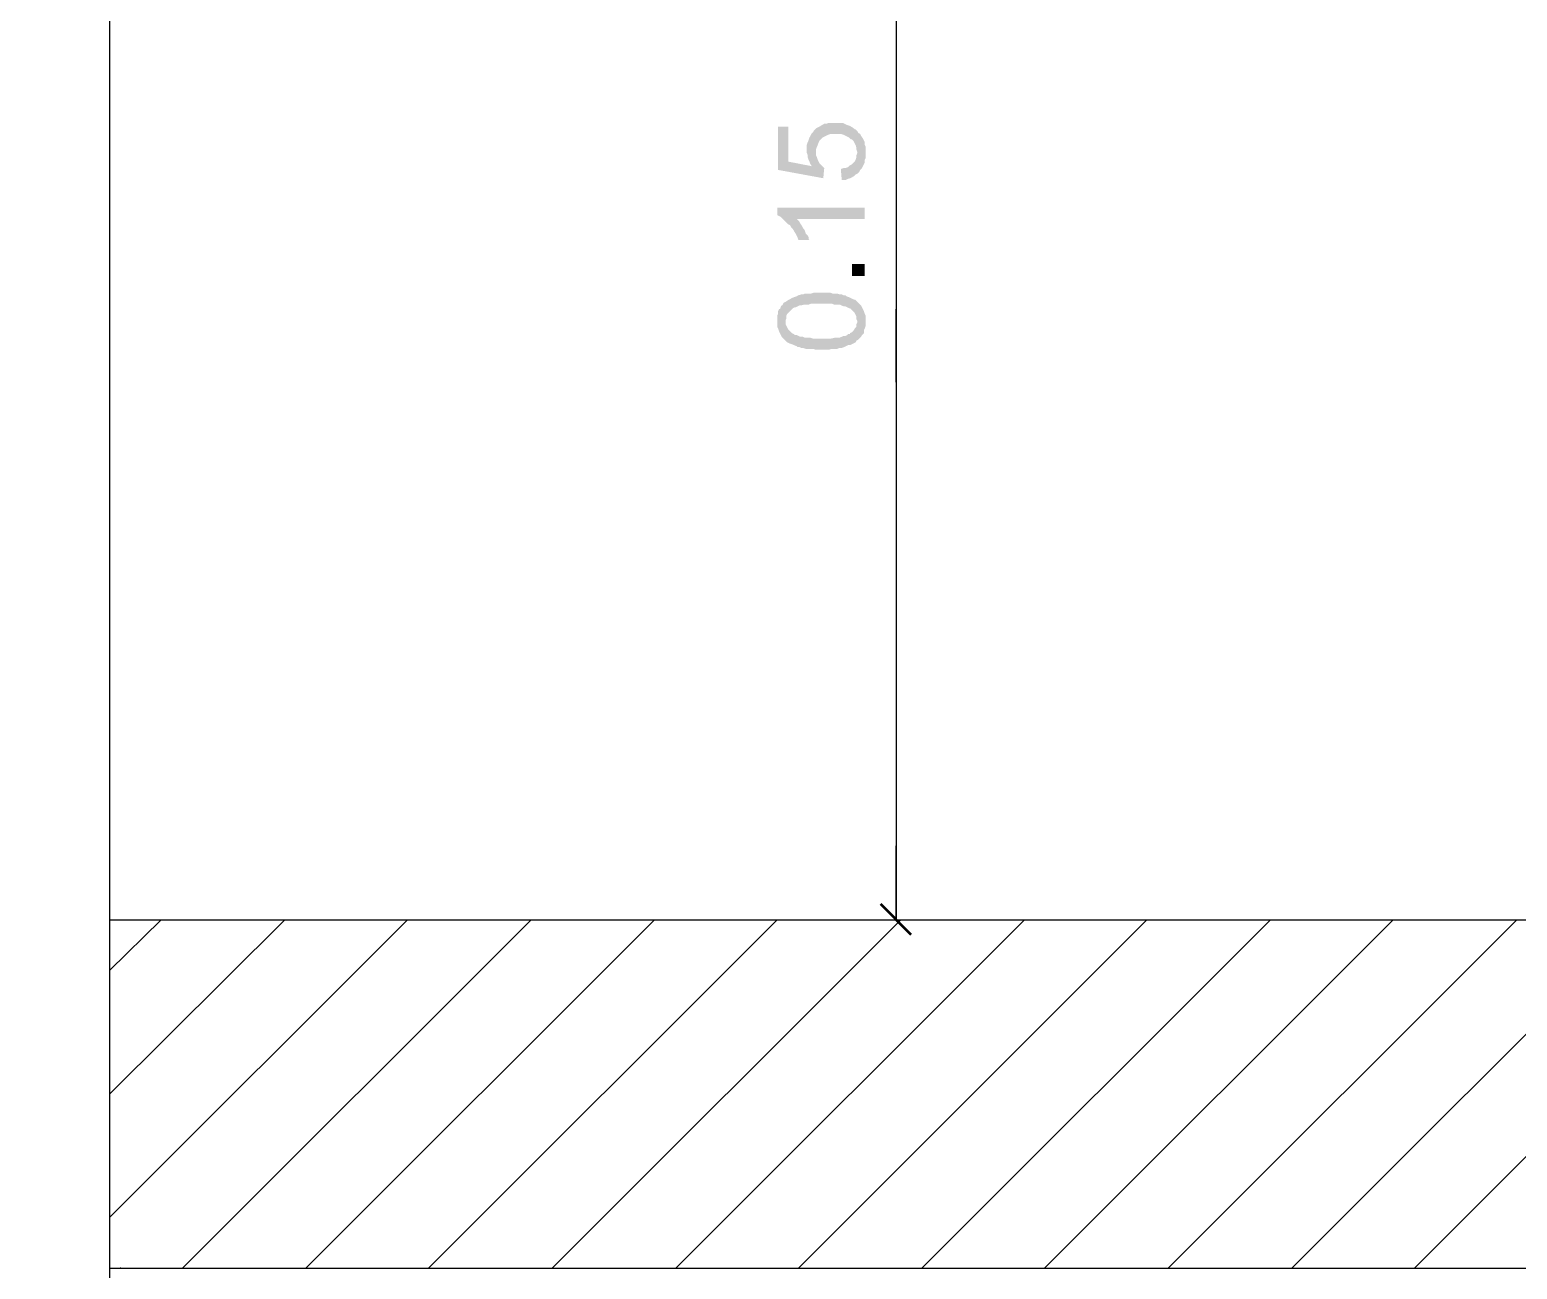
# Model space of a CAD drawing. Header units: millimetres. Extents: x 0.3 to 47.5, y 0.1 to 28.
# Drawn here: x 16.096 to 17.44, y 3.379 to 4.499 of the extents above; entities that cross this region are included whole.
import ezdxf

# ---------------------------------------------------------------- set-up
doc = ezdxf.new("R2010")
doc.units = ezdxf.units.MM
doc.layers.add('PDF _Geometria', color=7, linetype='Continuous')
doc.layers.add('PDF _Riempimenti solidi', color=7, linetype='Continuous')

msp = doc.modelspace()

# ---------------------------------------------------------------- hatches: boundary and pattern name
at = {"layer": 'PDF _Riempimenti solidi', "transparency": 33554559}
for points in [[(16.7725, 4.4116), (16.7725, 4.3724), (16.8133, 4.3649), (16.8142, 4.3741), (16.8117, 4.3766), (16.81, 4.3782), (16.8083, 4.3816), (16.8075, 4.3841), (16.8067, 4.3857), (16.8067, 4.3882), (16.805, 4.4082), (16.8042, 4.4066), (16.8033, 4.3757), (16.7817, 4.3799), (16.7817, 4.4116)], [(16.805, 4.4082), (16.8067, 4.3882), (16.8067, 4.3907), (16.8075, 4.3932), (16.8083, 4.3949), (16.8092, 4.3974), (16.81, 4.3991), (16.8117, 4.4007), (16.8125, 4.4016), (16.8175, 4.4041), (16.82, 4.4049), (16.8292, 4.4049), (16.8317, 4.4041), (16.8367, 4.4016), (16.8383, 4.3999), (16.8392, 4.3999), (16.8408, 4.3982), (16.8425, 4.3949), (16.8433, 4.3924), (16.8433, 4.3907), (16.8442, 4.3882), (16.8442, 4.4074), (16.8425, 4.4091), (16.8417, 4.4091), (16.84, 4.4107), (16.8383, 4.4116), (16.8367, 4.4124), (16.8342, 4.4132), (16.8325, 4.4141), (16.8308, 4.4149), (16.8183, 4.4149), (16.8158, 4.4141), (16.8142, 4.4141), (16.8125, 4.4132), (16.81, 4.4116), (16.8067, 4.4099)], [(16.7983, 4.3907), (16.7983, 4.3882), (16.7992, 4.3857), (16.7992, 4.3841), (16.8, 4.3816), (16.8008, 4.3799), (16.8017, 4.3774), (16.8033, 4.3757), (16.8042, 4.4066), (16.8025, 4.4049), (16.8008, 4.4016), (16.8, 4.3991), (16.7992, 4.3974), (16.7983, 4.3949), (16.7983, 4.3932)], [(16.8292, 4.3732), (16.83, 4.3632), (16.8333, 4.3632), (16.835, 4.3641), (16.8375, 4.3649), (16.8392, 4.3657), (16.8408, 4.3666), (16.8425, 4.3682), (16.8442, 4.3691), (16.8458, 4.3707), (16.8467, 4.3724), (16.8483, 4.3741), (16.8508, 4.3791), (16.8508, 4.3816), (16.8517, 4.3832), (16.8517, 4.3932), (16.8508, 4.3949), (16.8508, 4.3974), (16.8492, 4.4007), (16.8475, 4.4032), (16.8467, 4.4049), (16.845, 4.4057), (16.8442, 4.4074), (16.8442, 4.3882), (16.8433, 4.3857), (16.8433, 4.3841), (16.8425, 4.3816), (16.8417, 4.3799), (16.8392, 4.3774), (16.8375, 4.3766), (16.8358, 4.3749), (16.8333, 4.3741), (16.8317, 4.3741)], [(16.7717, 4.3382), (16.7717, 4.3316), (16.7733, 4.3307), (16.775, 4.3299), (16.7767, 4.3282), (16.7817, 4.3232), (16.7833, 4.3224), (16.7842, 4.3207), (16.7858, 4.3191), (16.7867, 4.3174), (16.7883, 4.3149), (16.7892, 4.3282), (16.8508, 4.3282), (16.8508, 4.3382)], [(16.7883, 4.3149), (16.7892, 4.3132), (16.79, 4.3116), (16.7908, 4.3091), (16.8008, 4.3091), (16.8, 4.3099), (16.8, 4.3116), (16.7992, 4.3132), (16.7975, 4.3149), (16.7967, 4.3174), (16.7958, 4.3191), (16.795, 4.3199), (16.7942, 4.3216), (16.7925, 4.3241), (16.7917, 4.3257), (16.79, 4.3274), (16.7892, 4.3282)], [(16.7717, 4.2357), (16.7717, 4.2307), (16.7725, 4.2291), (16.7733, 4.2266), (16.7742, 4.2249), (16.7758, 4.2216), (16.7767, 4.2207), (16.7792, 4.2182), (16.7792, 4.2366), (16.78, 4.2382), (16.78, 4.2407), (16.7808, 4.2424), (16.7825, 4.2441), (16.7842, 4.2457), (16.7858, 4.2474), (16.7875, 4.2482), (16.7883, 4.2482), (16.79, 4.2491), (16.7917, 4.2499), (16.7933, 4.2499), (16.7958, 4.2507), (16.8, 4.2507), (16.8025, 4.2516), (16.8208, 4.2516), (16.8233, 4.2507), (16.8283, 4.2507), (16.83, 4.2499), (16.8317, 4.2491), (16.8333, 4.2491), (16.8367, 4.2474), (16.8375, 4.2474), (16.8383, 4.2466), (16.84, 4.2449), (16.8417, 4.2432), (16.8433, 4.2399), (16.8433, 4.2374), (16.8442, 4.2357), (16.845, 4.2191), (16.8458, 4.2199), (16.8475, 4.2216), (16.8483, 4.2232), (16.85, 4.2249), (16.85, 4.2274), (16.8508, 4.2291), (16.8517, 4.2316), (16.8517, 4.2407), (16.8508, 4.2424), (16.85, 4.2449), (16.8492, 4.2466), (16.8483, 4.2482), (16.8475, 4.2499), (16.845, 4.2524), (16.8442, 4.2532), (16.8425, 4.2549), (16.84, 4.2557), (16.8383, 4.2566), (16.8367, 4.2574), (16.8342, 4.2582), (16.8333, 4.2591), (16.8317, 4.2591), (16.83, 4.2599), (16.8283, 4.2599), (16.8258, 4.2607), (16.8217, 4.2607), (16.8192, 4.2616), (16.805, 4.2616), (16.8025, 4.2607), (16.7967, 4.2607), (16.795, 4.2599), (16.7933, 4.2599), (16.7908, 4.2591), (16.7892, 4.2582), (16.7867, 4.2574), (16.785, 4.2566), (16.7833, 4.2557), (16.7817, 4.2549), (16.7792, 4.2532), (16.7775, 4.2524), (16.7767, 4.2507), (16.775, 4.2491), (16.7742, 4.2466), (16.7733, 4.2466), (16.7725, 4.2449), (16.7725, 4.2424), (16.7717, 4.2407), (16.7717, 4.2382)], [(16.7792, 4.2182), (16.7808, 4.2166), (16.7825, 4.2157), (16.785, 4.2149), (16.7867, 4.2141), (16.7892, 4.2132), (16.79, 4.2124), (16.7917, 4.2124), (16.7933, 4.2116), (16.795, 4.2116), (16.7975, 4.2107), (16.8042, 4.2107), (16.8067, 4.2099), (16.8183, 4.2099), (16.8208, 4.2107), (16.8258, 4.2107), (16.8283, 4.2116), (16.83, 4.2116), (16.8325, 4.2124), (16.8358, 4.2141), (16.8375, 4.2141), (16.8392, 4.2149), (16.8425, 4.2166), (16.8433, 4.2182), (16.845, 4.2191), (16.8442, 4.2357), (16.8442, 4.2349), (16.8433, 4.2332), (16.8433, 4.2307), (16.8417, 4.2291), (16.8408, 4.2274), (16.8392, 4.2257), (16.8375, 4.2249), (16.8375, 4.2241), (16.8358, 4.2241), (16.835, 4.2232), (16.8333, 4.2224), (16.8317, 4.2224), (16.83, 4.2216), (16.8275, 4.2207), (16.8233, 4.2207), (16.82, 4.2199), (16.8042, 4.2199), (16.8017, 4.2207), (16.7967, 4.2207), (16.795, 4.2216), (16.7925, 4.2216), (16.7908, 4.2224), (16.7892, 4.2232), (16.7875, 4.2232), (16.7867, 4.2241), (16.785, 4.2249), (16.7833, 4.2266), (16.7817, 4.2282), (16.7792, 4.2332), (16.7792, 4.2357)]]:
    msp.add_hatch(color=256, dxfattribs=at).paths.add_polyline_path(points)

# ---------------------------------------------------------------- linework, layer by layer
at = {"layer": 'PDF _Geometria', "lineweight": 25}
for points in [[(14.7325, 4.8766), (15.9325, 4.8766), (16.1683, 4.7407), (16.1683, 2.8291), (19.4575, 2.8291)], [(16.8792, 4.8766), (16.8792, 3.6949), (16.8792, 3.7616)], [(16.1683, 3.6949), (19.4575, 3.6949), (20.2825, 4.4966), (21.8067, 4.4966)], [(16.8792, 4.1807), (16.8792, 4.2466)], [(16.8125, 3.6949), (16.945, 3.6949)], [(16.1683, 3.3799), (19.4575, 3.3799)]]:
    msp.add_lwpolyline(points, dxfattribs=at)
at = {"layer": 'PDF _Geometria', "lineweight": 50}
msp.add_lwpolyline([(16.865, 3.7091), (16.8925, 3.6816)], dxfattribs=at)
at = {"layer": 'PDF _Geometria', "lineweight": 9}
for points in [[(16.1683, 3.6491), (16.215, 3.6949)], [(16.1683, 3.5374), (16.3267, 3.6949)], [(16.1683, 3.4257), (16.4375, 3.6949)], [(16.2342, 3.3799), (16.5492, 3.6949)], [(16.3458, 3.3799), (16.6608, 3.6949)], [(16.4567, 3.3799), (16.7717, 3.6949)], [(16.5683, 3.3799), (16.8833, 3.6949)], [(16.68, 3.3799), (16.995, 3.6949)], [(16.7908, 3.3799), (17.1058, 3.6949)], [(16.9025, 3.3799), (17.2175, 3.6949)], [(17.0133, 3.3799), (17.3283, 3.6949)], [(17.125, 3.3799), (17.44, 3.6949)], [(17.2367, 3.3799), (17.5517, 3.6949)], [(17.3475, 3.3799), (17.6625, 3.6949)], [(16.1783, 3.3799), (16.1783, 3.3807)]]:
    msp.add_lwpolyline(points, dxfattribs=at)
at = {"layer": 'PDF _Riempimenti solidi', "lineweight": 25, "transparency": 33554559}
msp.add_solid([(16.8508, 4.2766), (16.8508, 4.2874), (16.8392, 4.2766), (16.8392, 4.2874)], dxfattribs=at)

doc.saveas('drawing.dxf')
